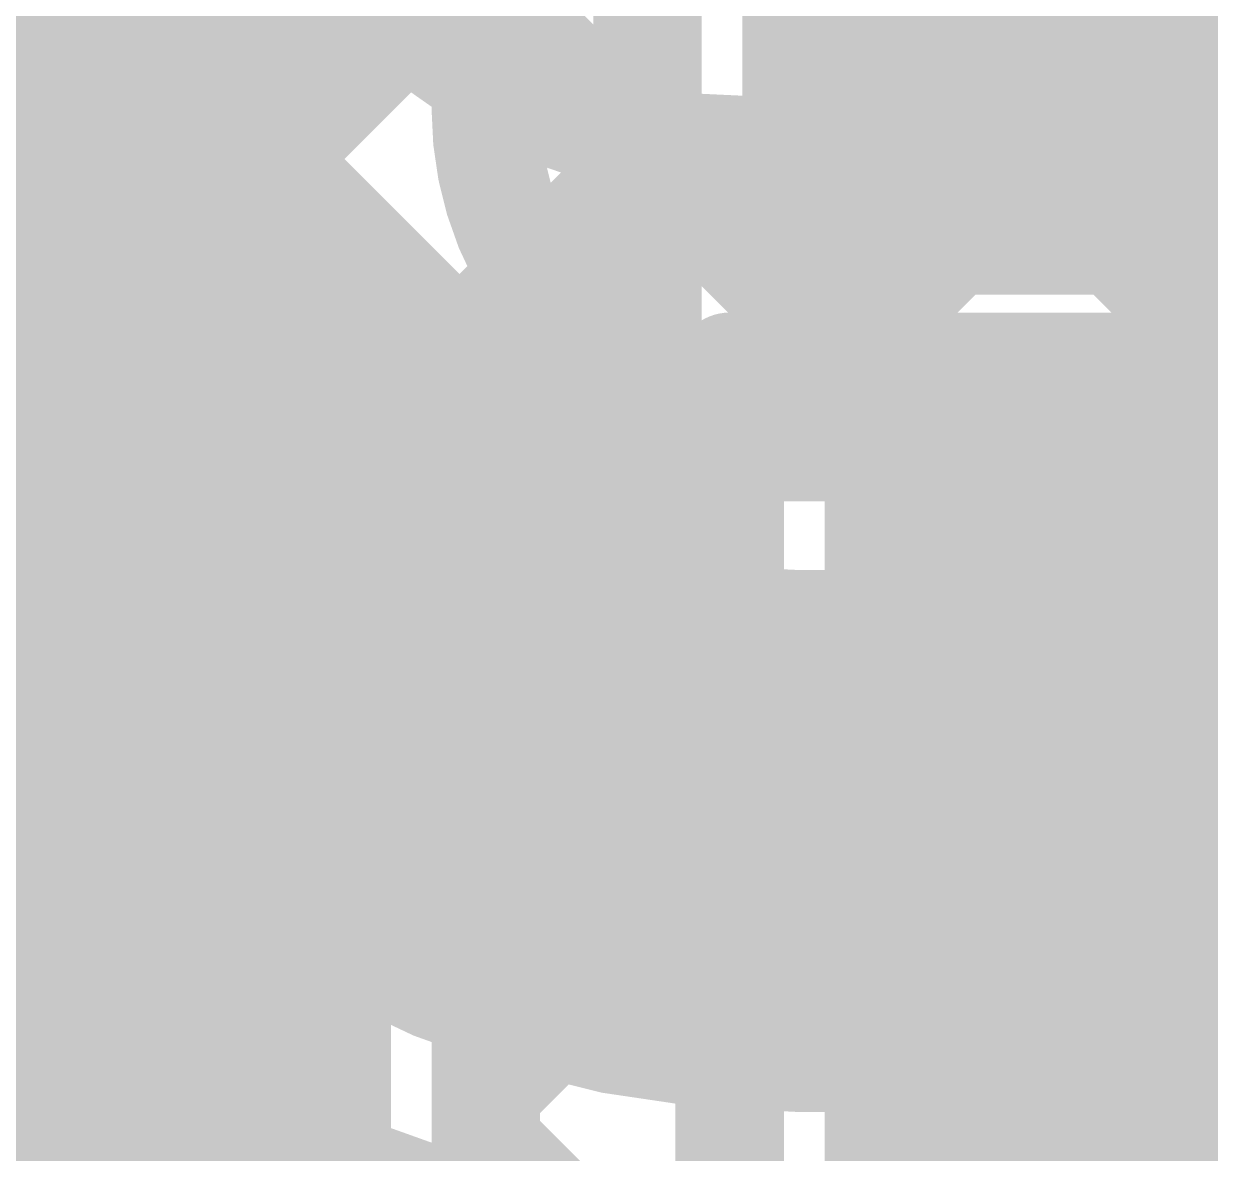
# Model space of a CAD drawing. Header units: millimetres. Extents: x 3.06 to 5.82, y 1.29 to 3.84.
# Drawn here: x 4.4509 to 4.5385, y 1.85 to 1.9333 of the extents above; entities that cross this region are included whole.
import ezdxf

# ---------------------------------------------------------------- set-up
doc = ezdxf.new("R2010")
doc.units = ezdxf.units.MM
doc.header["$MEASUREMENT"] = 0
for name, color, linetype in [('BottomLayer', 5, 'Continuous'), ('BottomOverlay', 54, 'Continuous'), ('BottomPaste', 16, 'Continuous'), ('BottomSolder', 6, 'Continuous'), ('TopLayer', 1, 'Continuous'), ('TopOverlay', 2, 'Continuous'), ('TopPaste', 8, 'Continuous'), ('TopSolder', 216, 'Continuous')]:
    doc.layers.add(name, color=color, linetype=linetype)

# ---------------------------------------------------------------- blocks, each defined once
blk = doc.blocks.new('RES_0805_B_33')
at = {"layer": 'BottomLayer'}
for points in [[(-0.06, -0.025), (-0.02, -0.025), (-0.06, 0.025), (-0.02, 0.025)], [(0.02, -0.025), (0.06, -0.025), (0.02, 0.025), (0.06, 0.025)]]:
    blk.add_solid(points, dxfattribs=at)
at = {"layer": 'BottomOverlay', "const_width": 0.007874}
blk.add_lwpolyline([(0.065, -0.03), (-0.065, -0.03)], dxfattribs=at)
at = {"layer": 'BottomPaste'}
for points in [[(-0.06, -0.025), (-0.02, -0.025), (-0.06, 0.025), (-0.02, 0.025)], [(0.02, -0.025), (0.06, -0.025), (0.02, 0.025), (0.06, 0.025)]]:
    blk.add_solid(points, dxfattribs=at)
at = {"layer": 'BottomSolder'}
for points in [[(-0.064, -0.029), (-0.016, -0.029), (-0.064, 0.029), (-0.016, 0.029)], [(0.016, -0.029), (0.064, -0.029), (0.016, 0.029), (0.064, 0.029)]]:
    blk.add_solid(points, dxfattribs=at)
blk = doc.blocks.new('COM_11821_54')
at = {"layer": 'TopLayer'}
blk.add_solid([(0.1259842, -0.0433071), (0.0669292, -0.0433071), (0.1259842, -0.0826771), (0.0669292, -0.0826771)], dxfattribs=at)
at = {"layer": 'TopOverlay', "const_width": 0.005}
blk.add_lwpolyline([(-0.0984252, -0.0984252), (0.0984252, -0.0984252)], dxfattribs=at)
at = {"layer": 'TopOverlay', "const_width": 0.0025}
blk.add_lwpolyline([(0.0971752, -0.0984252, 1), (0.0996752, -0.0984252, 1)], format="xyb", close=True, dxfattribs=at)
at = {"layer": 'TopPaste'}
blk.add_solid([(0.1259842, -0.0433071), (0.0669292, -0.0433071), (0.1259842, -0.0826771), (0.0669292, -0.0826771)], dxfattribs=at)
at = {"layer": 'TopSolder'}
blk.add_solid([(0.1299842, -0.0393071), (0.0629292, -0.0393071), (0.1299842, -0.0866771), (0.0629292, -0.0866771)], dxfattribs=at)

msp = doc.modelspace()

# ---------------------------------------------------------------- linework, layer by layer
at = {"layer": 'BottomLayer'}
for points, const_width in [([(4.428, 1.9642472), (4.4842472, 1.908)], 0.008), ([(4.4372067, 1.9199058), (4.468583, 1.9512821)], 0.008), ([(4.428, 1.9359629), (4.4559629, 1.908)], 0.008), ([(4.4535852, 1.908), (4.47923, 1.9336448)], 0.008), ([(4.428, 1.9291126), (4.4491126, 1.908)], 0.008), ([(4.406, 1.92), (4.454, 1.872)], 0.022), ([(4.4818695, 1.908), (4.4983136, 1.9244441)], 0.008), ([(4.4955415, 1.92499), (4.5125315, 1.908)], 0.008), ([(4.504, 1.924), (4.8519716, 1.924)], 0.008), ([(4.5101538, 1.908), (4.5261538, 1.924)], 0.008), ([(4.5248158, 1.924), (4.5408158, 1.908)], 0.008), ([(4.5384381, 1.908), (4.5544381, 1.924)], 0.008), ([(4.4491126, 1.908), (4.485, 1.908)], 0.008), ([(4.485, 1.836), (4.485, 1.908)], 0.008), ([(4.503, 1.908), (4.565, 1.908)], 0.008), ([(4.503, 1.872), (4.503, 1.908)], 0.008), ([(4.485, 1.9072472), (4.503, 1.8892472)], 0.008), ([(4.485, 1.8828462), (4.503, 1.9008462)], 0.008), ([(4.534, 1.872), (4.604, 1.872)], 0.04), ([(4.485, 1.8789629), (4.503, 1.8609629)], 0.008), ([(4.485, 1.8545619), (4.503, 1.8725619)], 0.008), ([(4.503, 1.836), (4.503, 1.872)], 0.008), ([(4.485, 1.8506786), (4.8676786, 1.468)], 0.008)]:
    msp.add_lwpolyline(points, dxfattribs=dict(at, const_width=const_width))
at = {"layer": 'BottomLayer', "const_width": 0.008}
msp.add_lwpolyline([(4.504, 1.924, -0.3418741155256011), (4.4685373, 1.9514566)], format="xyb", dxfattribs=at)
at = {"layer": 'BottomLayer'}
for points, const_width in [([(4.47723, 1.9336448, 1), (4.48123, 1.9336448, 1)], 0.004), ([(4.4935415, 1.92499, 1), (4.4975415, 1.92499, 1)], 0.004), ([(4.4963136, 1.9244441, 1), (4.5003136, 1.9244441, 1)], 0.004), ([(4.502, 1.924, 1), (4.506, 1.924, 1)], 0.004), ([(4.502, 1.924, 1), (4.506, 1.924, 1)], 0.004), ([(4.5228158, 1.924, 1), (4.5268158, 1.924, 1)], 0.004), ([(4.5241538, 1.924, 1), (4.5281538, 1.924, 1)], 0.004), ([(4.4471126, 1.908, 1), (4.4511126, 1.908, 1)], 0.004), ([(4.4471126, 1.908, 1), (4.4511126, 1.908, 1)], 0.004), ([(4.4515852, 1.908, 1), (4.4555852, 1.908, 1)], 0.004), ([(4.4539629, 1.908, 1), (4.4579629, 1.908, 1)], 0.004), ([(4.4798695, 1.908, 1), (4.4838695, 1.908, 1)], 0.004), ([(4.4822472, 1.908, 1), (4.4862472, 1.908, 1)], 0.004), ([(4.483, 1.908, 1), (4.487, 1.908, 1)], 0.004), ([(4.483, 1.908, 1), (4.487, 1.908, 1)], 0.004), ([(4.501, 1.908, 1), (4.505, 1.908, 1)], 0.004), ([(4.501, 1.908, 1), (4.505, 1.908, 1)], 0.004), ([(4.5081538, 1.908, 1), (4.5121538, 1.908, 1)], 0.004), ([(4.5105315, 1.908, 1), (4.5145315, 1.908, 1)], 0.004), ([(4.5364381, 1.908, 1), (4.5404381, 1.908, 1)], 0.004), ([(4.5388158, 1.908, 1), (4.5428158, 1.908, 1)], 0.004), ([(4.483, 1.9072472, 1), (4.487, 1.9072472, 1)], 0.004), ([(4.501, 1.9008462, 1), (4.505, 1.9008462, 1)], 0.004), ([(4.501, 1.8892472, 1), (4.505, 1.8892472, 1)], 0.004), ([(4.524, 1.872, 1), (4.544, 1.872, 1)], 0.02), ([(4.483, 1.8828462, 1), (4.487, 1.8828462, 1)], 0.004), ([(4.4485, 1.872, 1), (4.4595, 1.872, 1)], 0.011), ([(4.483, 1.8789629, 1), (4.487, 1.8789629, 1)], 0.004), ([(4.501, 1.8725619, 1), (4.505, 1.8725619, 1)], 0.004), ([(4.501, 1.872, 1), (4.505, 1.872, 1)], 0.004), ([(4.501, 1.872, 1), (4.505, 1.872, 1)], 0.004), ([(4.501, 1.8609629, 1), (4.505, 1.8609629, 1)], 0.004), ([(4.483, 1.8545619, 1), (4.487, 1.8545619, 1)], 0.004), ([(4.483, 1.8506786, 1), (4.487, 1.8506786, 1)], 0.004)]:
    msp.add_lwpolyline(points, format="xyb", close=True, dxfattribs=dict(at, const_width=const_width))
at = {"layer": 'TopLayer'}
for points, const_width in [([(4.454, 1.927), (4.454, 2.1851527)], 0.04), ([(4.485, 1.927), (4.485, 2.1851527)], 0.008), ([(4.4969291, 1.9068398), (4.4969291, 1.967693)], 0.008), ([(4.485, 1.9355315), (4.4969291, 1.9236024)], 0.008), ([(4.4885669, 1.9146974), (4.4969291, 1.9230596)], 0.008), ([(4.3850709, 1.9223234), (4.9233942, 1.3840001)], 0.008), ([(4.4979276, 1.9063228), (4.5779843, 1.9063228)], 0.008), ([(4.5062226, 1.9040688), (4.5084766, 1.9063228)], 0.008), ([(4.5142087, 1.9063228), (4.5165315, 1.904)], 0.008), ([(4.5344381, 1.904), (4.5367609, 1.9063228)], 0.008), ([(4.508, 1.904), (4.5790951, 1.904)], 0.008), ([(4.508, 1.873), (4.605, 1.873)], 0.04), ([(4.354657, 1.7525032), (4.4594108, 1.857257)], 0.008), ([(4.3414381, 1.711), (4.4779334, 1.8474953)], 0.008)]:
    msp.add_lwpolyline(points, dxfattribs=dict(at, const_width=const_width))
for points, const_width in [([(4.444, 1.927, 1), (4.464, 1.927, 1)], 0.02), ([(4.444, 1.927, 1), (4.464, 1.927, 1)], 0.02), ([(4.483, 1.9355315, 1), (4.487, 1.9355315, 1)], 0.004), ([(4.483, 1.927, 1), (4.487, 1.927, 1)], 0.004), ([(4.483, 1.927, 1), (4.487, 1.927, 1)], 0.004), ([(4.4949291, 1.9236024, 1), (4.4989291, 1.9236024, 1)], 0.004), ([(4.4949291, 1.9230596, 1), (4.4989291, 1.9230596, 1)], 0.004), ([(4.4865669, 1.9146974, 1), (4.4905669, 1.9146974, 1)], 0.004), ([(4.4949291, 1.9068398, 1), (4.4989291, 1.9068398, 1)], 0.004), ([(4.4949291, 1.9068398, 1), (4.4989291, 1.9068398, 1)], 0.004), ([(4.4959276, 1.9063228, 1), (4.4999276, 1.9063228, 1)], 0.004), ([(4.4959276, 1.9063228, 1), (4.4999276, 1.9063228, 1)], 0.004), ([(4.5064766, 1.9063228, 1), (4.5104766, 1.9063228, 1)], 0.004), ([(4.5122087, 1.9063228, 1), (4.5162087, 1.9063228, 1)], 0.004), ([(4.5347609, 1.9063228, 1), (4.5387609, 1.9063228, 1)], 0.004), ([(4.5042226, 1.9040688, 1), (4.5082226, 1.9040688, 1)], 0.004), ([(4.506, 1.904, 1), (4.51, 1.904, 1)], 0.004), ([(4.506, 1.904, 1), (4.51, 1.904, 1)], 0.004), ([(4.5145315, 1.904, 1), (4.5185315, 1.904, 1)], 0.004), ([(4.5324381, 1.904, 1), (4.5364381, 1.904, 1)], 0.004), ([(4.498, 1.873, 1), (4.518, 1.873, 1)], 0.02), ([(4.498, 1.873, 1), (4.518, 1.873, 1)], 0.02), ([(4.4574108, 1.857257, 1), (4.4614108, 1.857257, 1)], 0.004), ([(4.4759334, 1.8474953, 1), (4.4799334, 1.8474953, 1)], 0.004)]:
    msp.add_lwpolyline(points, format="xyb", close=True, dxfattribs=dict(at, const_width=const_width))
for points, const_width in [([(4.508, 1.873, -0.4142135623730951), (4.454, 1.927)], 0.04), ([(4.508, 1.842, -0.4142135623730951), (4.423, 1.927)], 0.008), ([(4.4969291, 1.9068398, -0.2736948130698579), (4.485, 1.927)], 0.008), ([(4.508, 1.904, -0.113811545611396), (4.4979276, 1.9063228)], 0.008)]:
    msp.add_lwpolyline(points, format="xyb", dxfattribs=dict(at, const_width=const_width))

# ---------------------------------------------------------------- block references
msp.add_blockref('COM_11821_54', (4.441, 2))
at = {"rotation": 180}
msp.add_blockref('RES_0805_B_33', (4.494, 1.872), dxfattribs=at)

doc.saveas('drawing.dxf')
